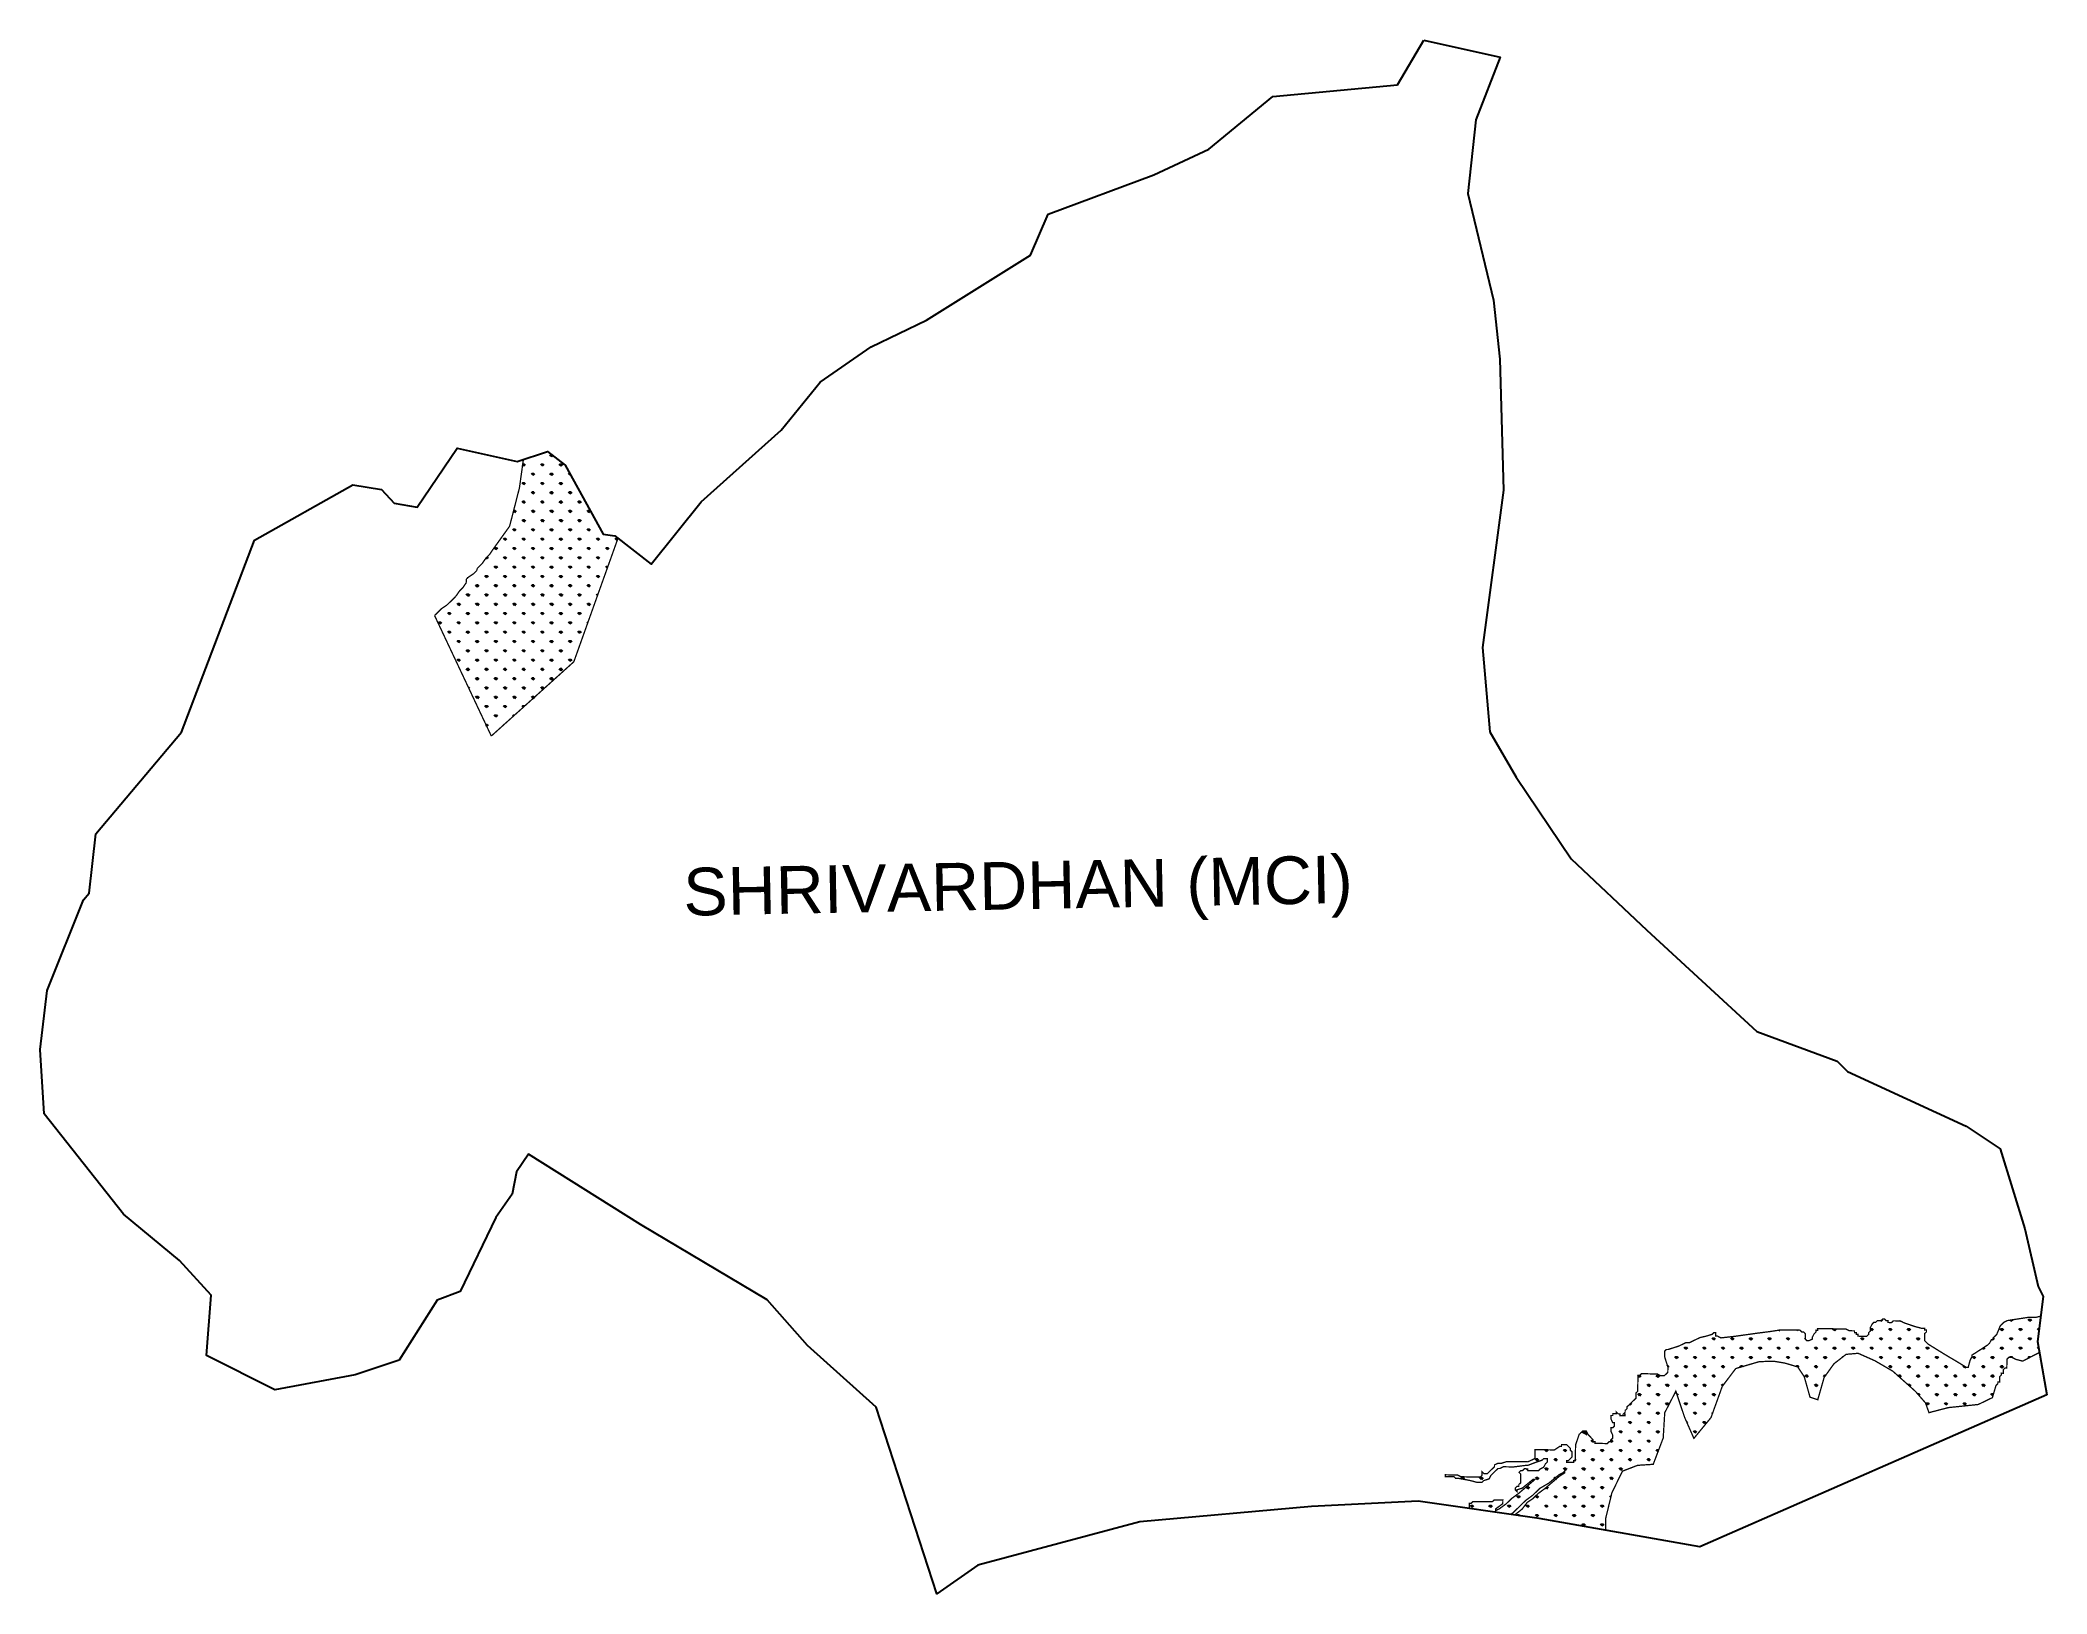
# Model space of a CAD drawing. Header units: metres. Extents: x 287290 to 291869, y 1996410 to 1999955.
import ezdxf

# ---------------------------------------------------------------- set-up
doc = ezdxf.new("R2010")
doc.units = ezdxf.units.M
doc.header["$MEASUREMENT"] = 0
for name, color, linetype in [('MANGROOVES', 112, 'Continuous'), ('village', 3, 'Continuous'), ('VILLAGE NAME', 250, 'Continuous')]:
    doc.layers.add(name, color=color, linetype=linetype)
doc.styles.get("Standard").update_dxf_attribs({"font": 'simplex.shx'})

msp = doc.modelspace()

# ---------------------------------------------------------------- hatches: boundary and pattern name
at = {"layer": 'MANGROOVES'}
h = msp.add_hatch(dxfattribs=at)
h.set_pattern_fill('GRASS', color=256, scale=30)
h.paths.add_polyline_path([(288608.4, 1998818.8), (288601.1, 1998824.5), (288574.9, 1998828), (288488, 1998985.7), (288447.3, 1999016.4), (288392.5, 1998998.6), (288383.5, 1998933.7), (288361.1, 1998846.2), (288323.1, 1998793.2), (288315, 1998781.3), (288306.9, 1998773.3), (288298.8, 1998761.4), (288294.8, 1998757.5), (288286.7, 1998749.5), (288286.7, 1998745.5), (288278.6, 1998737.6), (288266.6, 1998729.7), (288262.5, 1998725.8), (288262.5, 1998717.8), (288254.4, 1998705.9), (288246.3, 1998697.9), (288238.2, 1998686), (288222.1, 1998670.2), (288218, 1998666.2), (288206, 1998658.3), (288197.9, 1998650.4), (288193.9, 1998646.4), (288189.8, 1998642.5), (288319.3, 1998367.5), (288507.6, 1998536.9)])
h = msp.add_hatch(dxfattribs=at)
h.set_pattern_fill('GRASS', color=256, scale=30)
h.paths.add_polyline_path([(290996.8, 1996823.6), (291022.1, 1996872.7), (291042, 1996813.4), (291063.3, 1996765.1), (291102.4, 1996812.6), (291128, 1996883.6), (291158.8, 1996924.4), (291212.6, 1996940.2), (291245.6, 1996941.1), (291271.6, 1996936.7), (291300.3, 1996928.1), (291315.1, 1996905.9), (291328.3, 1996859.1), (291346, 1996853.3), (291360.4, 1996903.9), (291382.8, 1996935.2), (291410.6, 1996956.8), (291438.1, 1996959.2), (291476.3, 1996942.2), (291517.2, 1996918.4), (291568.8, 1996872.4), (291591.8, 1996846), (291599.7, 1996823.8), (291643.9, 1996835.3), (291712.1, 1996842.4), (291744.4, 1996858), (291752.7, 1996886), (291756.8, 1996889.9), (291756.9, 1996893.9), (291760.9, 1996893.9), (291761, 1996905.9), (291765.1, 1996909.8), (291765.1, 1996913.9), (291769.1, 1996913.8), (291769.2, 1996921.8), (291773.3, 1996925.8), (291777.3, 1996925.7), (291777.6, 1996945.8), (291781.6, 1996949.7), (291789.6, 1996949.6), (291797.6, 1996945.5), (291813.6, 1996941.3), (291852, 1996961.3), (291847.7, 1996986.3), (291854.9, 1997043.9), (291842.9, 1997041.1), (291826.9, 1997041.3), (291802.8, 1997037.6), (291778.7, 1997033.9), (291770.7, 1997030), (291766.6, 1997026), (291762.5, 1997022.1), (291754.3, 1997002.2), (291746.1, 1996994.3), (291746.1, 1996990.2), (291742.1, 1996990.3), (291738, 1996982.3), (291733.9, 1996978.4), (291721.8, 1996970.5), (291697.5, 1996954.8), (291697.5, 1996950.8), (291693.4, 1996942.8), (291689.2, 1996926.9), (291685.2, 1996926.9), (291665.3, 1996939.2), (291637.5, 1996955.6), (291597.7, 1996980.2), (291589.8, 1996988.3), (291590, 1997004.3), (291594.1, 1997008.3), (291594.1, 1997012.3), (291590.1, 1997012.3), (291590.2, 1997016.3), (291582.2, 1997016.4), (291566.2, 1997020.7), (291542.2, 1997029), (291534.3, 1997033.1), (291518.3, 1997033.3), (291514.2, 1997029.3), (291506.2, 1997029.5), (291506.2, 1997033.5), (291502.2, 1997033.5), (291498.3, 1997037.6), (291494.3, 1997037.6), (291490.2, 1997033.7), (291482.2, 1997033.8), (291478.1, 1997029.8), (291474.1, 1997029.9), (291470.1, 1997025.9), (291466, 1997018), (291465.9, 1997009.9), (291461.8, 1997006), (291461.8, 1997002), (291457.7, 1996998), (291437.7, 1996998.3), (291437.7, 1997002.3), (291433.7, 1997002.3), (291433.8, 1997006.4), (291429.8, 1997006.4), (291429.8, 1997010.4), (291417.8, 1997010.6), (291409.8, 1997014.7), (291345.7, 1997015.5), (291345.7, 1997011.5), (291341.7, 1997011.6), (291341.6, 1997007.6), (291337.6, 1997003.6), (291333.5, 1996995.6), (291333.4, 1996991.6), (291325.3, 1996987.7), (291321.3, 1996987.8), (291317.4, 1996991.8), (291317.5, 1997003.9), (291313.6, 1997007.9), (291309.6, 1997008), (291305.6, 1997012), (291261.5, 1997012.6), (291237.5, 1997008.9), (291209.4, 1997005.3), (291157.2, 1996998), (291125.1, 1996994.4), (291117.1, 1996998.5), (291113.1, 1996998.5), (291113.2, 1997006.5), (291109.2, 1997006.6), (291105.1, 1997002.6), (291093.1, 1996998.8), (291077, 1996995), (291052.8, 1996983.3), (291044.8, 1996983.4), (291028.7, 1996975.6), (291004.5, 1996967.9), (291000.5, 1996967.9), (290996.5, 1996964), (290996.3, 1996952), (291004, 1996927.8), (291003.8, 1996915.8), (290995.7, 1996907.9), (290987.7, 1996908), (290979.8, 1996912.1), (290943.7, 1996912.6), (290939.6, 1996908.6), (290935.6, 1996908.7), (290935.2, 1996872.6), (290931.1, 1996868.7), (290930.9, 1996856.6), (290926.9, 1996852.7), (290922.8, 1996848.7), (290914.7, 1996840.8), (290910.6, 1996836.9), (290910.6, 1996832.9), (290906.5, 1996828.9), (290906.5, 1996824.9), (290902.4, 1996820.9), (290906.4, 1996820.9), (290906.4, 1996816.9), (290894.4, 1996817), (290894.4, 1996821), (290890.4, 1996821.1), (290886.5, 1996825.2), (290886.4, 1996821.2), (290878.4, 1996821.3), (290878.3, 1996817.3), (290874.3, 1996817.3), (290874.2, 1996809.3), (290878.1, 1996801.2), (290882.1, 1996801.2), (290882, 1996793.2), (290878, 1996789.2), (290874, 1996789.3), (290873.9, 1996781.2), (290877.8, 1996773.2), (290877.7, 1996765.2), (290873.6, 1996761.2), (290873.5, 1996757.2), (290869.5, 1996757.3), (290865.5, 1996753.3), (290837.4, 1996753.7), (290837.5, 1996757.7), (290833.5, 1996757.7), (290833.5, 1996761.7), (290829.6, 1996765.8), (290825.6, 1996769.9), (290821.7, 1996773.9), (290817.8, 1996782), (290813.8, 1996782), (290813.7, 1996778), (290817.7, 1996778), (290817.7, 1996774), (290809.7, 1996778.1), (290813.7, 1996778), (290813.8, 1996782), (290809.8, 1996782.1), (290805.7, 1996778.1), (290801.6, 1996774.2), (290793.3, 1996750.2), (290792.8, 1996714.2), (290788.8, 1996714.2), (290788.8, 1996710.2), (290772.8, 1996710.4), (290772.8, 1996714.4), (290776.8, 1996714.4), (290780.9, 1996718.3), (290784.9, 1996722.3), (290785.1, 1996734.3), (290781.1, 1996738.4), (290781.2, 1996742.4), (290773.3, 1996750.5), (290761.3, 1996750.7), (290761.2, 1996746.6), (290757.2, 1996746.7), (290745.1, 1996738.8), (290701, 1996739.4), (290700.8, 1996719.4), (290684.6, 1996711.6), (290636.5, 1996712.2), (290624.5, 1996708.4), (290616.5, 1996708.5), (290608.4, 1996704.6), (290608.3, 1996700.6), (290592.1, 1996684.7), (290584.1, 1996684.8), (290580.1, 1996688.9), (290580, 1996680.9), (290576, 1996676.9), (290531.9, 1996677.5), (290524, 1996681.6), (290495.9, 1996682), (290495.9, 1996678), (290515.9, 1996677.7), (290519.8, 1996673.7), (290527.9, 1996673.6), (290551.8, 1996669.2), (290567.8, 1996665), (290579.8, 1996664.9), (290583.9, 1996668.8), (290596, 1996672.7), (290600.1, 1996680.6), (290604.1, 1996684.6), (290616.3, 1996696.4), (290620.3, 1996696.4), (290628.4, 1996700.3), (290652.4, 1996700), (290680.5, 1996703.6), (290684.5, 1996703.6), (290704.7, 1996711.3), (290716.7, 1996715.2), (290720.8, 1996719.1), (290728.8, 1996719), (290728.7, 1996711), (290724.6, 1996707.1), (290720.5, 1996699.1), (290712.5, 1996695.2), (290708.4, 1996691.2), (290684.4, 1996691.5), (290684.4, 1996695.6), (290676.4, 1996695.7), (290672.3, 1996691.7), (290668.3, 1996691.8), (290664.3, 1996687.8), (290668.2, 1996683.7), (290668, 1996663.7), (290663.9, 1996659.8), (290663.9, 1996655.7), (290659.9, 1996655.8), (290655.8, 1996651.8), (290655.7, 1996647.8), (290659.7, 1996643.8), (290659.7, 1996647.8), (290671.8, 1996651.6), (290696.1, 1996671.4), (290700.1, 1996671.3), (290696.1, 1996667.4), (290663.6, 1996639.7), (290647.5, 1996627.9), (290635.3, 1996616), (290619.1, 1996604.2), (290611, 1996600.3), (290611.1, 1996604.3), (290627.3, 1996616.2), (290627.4, 1996624.2), (290607.4, 1996624.4), (290603.3, 1996620.5), (290559.2, 1996621), (290555.2, 1996617.1), (290551.2, 1996617.1), (290551, 1996605.2), (290645.3, 1996591.6), (290651.1, 1996595.8), (290679.5, 1996623.5), (290695.6, 1996635.3), (290707.8, 1996647.2), (290711.9, 1996651.1), (290732.1, 1996662.9), (290756.4, 1996682.6), (290764.4, 1996686.5), (290768.5, 1996690.4), (290768.4, 1996686.4), (290756.3, 1996678.6), (290723.9, 1996651), (290707.7, 1996639.1), (290695.5, 1996627.3), (290683.4, 1996619.4), (290671.2, 1996603.6), (290654.2, 1996590.3), (290710, 1996582.2), (290861.8, 1996555.6), (290861.7, 1996581), (290876.3, 1996641.2), (290900.3, 1996690.3), (290934.8, 1996703.6), (290970.5, 1996705.9), (290993.3, 1996766)])

# ---------------------------------------------------------------- linework, layer by layer
at = {"color": 3, "flags": 128}
msp.add_lwpolyline([(290386.9, 1999852.9), (290447.2, 1999955.2)], dxfattribs=at)
at = {"layer": 'MANGROOVES', "const_width": 2.98}
for points in [[(288392.5, 1998998.6), (288383.5, 1998933.7)], [(288383.5, 1998933.7), (288361.1, 1998846.2)], [(288361.1, 1998846.2), (288323.1, 1998793.2)], [(288507.6, 1998536.9), (288608.2, 1998818.3)], [(288306.9, 1998773.3), (288298.8, 1998761.4)], [(288315, 1998781.3), (288306.9, 1998773.3)], [(288323.1, 1998793.2), (288315, 1998781.3)], [(288262.5, 1998717.8), (288254.4, 1998705.9)], [(288266.6, 1998729.7), (288262.5, 1998725.8)], [(288262.5, 1998725.8), (288262.5, 1998717.8)], [(288278.6, 1998737.6), (288266.6, 1998729.7)], [(288286.7, 1998745.5), (288278.6, 1998737.6)], [(288294.8, 1998757.5), (288286.7, 1998749.5)], [(288286.7, 1998749.5), (288286.7, 1998745.5)], [(288298.8, 1998761.4), (288294.8, 1998757.5)], [(288222.1, 1998670.2), (288218, 1998666.2)], [(288238.2, 1998686), (288222.1, 1998670.2)], [(288246.3, 1998697.9), (288238.2, 1998686)], [(288254.4, 1998705.9), (288246.3, 1998697.9)], [(288193.9, 1998646.4), (288189.8, 1998642.5)], [(288189.8, 1998642.5), (288319.3, 1998367.5)], [(288197.9, 1998650.4), (288193.9, 1998646.4)], [(288206, 1998658.3), (288197.9, 1998650.4)], [(288218, 1998666.2), (288206, 1998658.3)], [(288319.3, 1998367.5), (288507.6, 1998536.9)], [(291854.9, 1997043.9), (291842.9, 1997041.1), (291826.9, 1997041.3), (291802.8, 1997037.6), (291778.7, 1997033.9), (291770.7, 1997030), (291766.6, 1997026), (291762.5, 1997022.1), (291754.3, 1997002.2), (291746.1, 1996994.3), (291746.1, 1996990.2), (291742.1, 1996990.3), (291738, 1996982.3), (291733.9, 1996978.4), (291721.8, 1996970.5), (291697.5, 1996954.8), (291697.5, 1996950.8), (291693.4, 1996942.8), (291689.2, 1996926.9), (291685.2, 1996926.9), (291665.3, 1996939.2), (291637.5, 1996955.6), (291597.7, 1996980.2), (291589.8, 1996988.3), (291590, 1997004.3), (291594.1, 1997008.3), (291594.1, 1997012.3), (291590.1, 1997012.3), (291590.2, 1997016.3), (291582.2, 1997016.4), (291566.2, 1997020.7), (291542.2, 1997029), (291534.3, 1997033.1), (291518.3, 1997033.3), (291514.2, 1997029.3), (291506.2, 1997029.5), (291506.2, 1997033.5), (291502.2, 1997033.5), (291498.3, 1997037.6), (291494.3, 1997037.6), (291490.2, 1997033.7), (291482.2, 1997033.8), (291478.1, 1997029.8), (291474.1, 1997029.9), (291470.1, 1997025.9), (291466, 1997018), (291465.9, 1997009.9), (291461.8, 1997006), (291461.8, 1997002), (291457.7, 1996998), (291437.7, 1996998.3), (291437.7, 1997002.3), (291433.7, 1997002.3), (291433.8, 1997006.4), (291429.8, 1997006.4), (291429.8, 1997010.4), (291417.8, 1997010.6), (291409.8, 1997014.7), (291345.7, 1997015.5), (291345.7, 1997011.5), (291341.7, 1997011.6), (291341.6, 1997007.6), (291337.6, 1997003.6), (291333.5, 1996995.6), (291333.4, 1996991.6), (291325.3, 1996987.7), (291321.3, 1996987.8), (291317.4, 1996991.8), (291317.5, 1997003.9), (291313.6, 1997007.9), (291309.6, 1997008), (291305.6, 1997012), (291261.5, 1997012.6), (291237.5, 1997008.9), (291209.4, 1997005.3), (291157.2, 1996998), (291125.1, 1996994.4), (291117.1, 1996998.5), (291113.1, 1996998.5), (291113.2, 1997006.5), (291109.2, 1997006.6), (291105.1, 1997002.6), (291093.1, 1996998.8), (291077, 1996995), (291052.8, 1996983.3), (291044.8, 1996983.4), (291028.7, 1996975.6), (291004.5, 1996967.9), (291000.5, 1996967.9), (290996.5, 1996964), (290996.3, 1996952), (291004, 1996927.8), (291003.8, 1996915.8), (290995.7, 1996907.9), (290987.7, 1996908), (290979.8, 1996912.1), (290943.7, 1996912.6), (290939.6, 1996908.6), (290935.6, 1996908.7), (290935.2, 1996872.6), (290931.1, 1996868.7), (290930.9, 1996856.6), (290926.9, 1996852.7), (290922.8, 1996848.7), (290914.7, 1996840.8), (290910.6, 1996836.9), (290910.6, 1996832.9), (290906.5, 1996828.9), (290906.5, 1996824.9), (290902.4, 1996820.9), (290906.4, 1996820.9), (290906.4, 1996816.9), (290894.4, 1996817), (290894.4, 1996821), (290890.4, 1996821.1), (290886.5, 1996825.2), (290886.4, 1996821.2), (290878.4, 1996821.3), (290878.3, 1996817.3), (290874.3, 1996817.3), (290874.2, 1996809.3), (290878.1, 1996801.2), (290882.1, 1996801.2), (290882, 1996793.2), (290878, 1996789.2), (290874, 1996789.3), (290873.9, 1996781.2), (290877.8, 1996773.2), (290877.7, 1996765.2), (290873.6, 1996761.2), (290873.5, 1996757.2), (290869.5, 1996757.3), (290865.5, 1996753.3), (290837.4, 1996753.7), (290837.5, 1996757.7), (290833.5, 1996757.7), (290833.5, 1996761.7), (290829.6, 1996765.8), (290825.6, 1996769.9), (290821.7, 1996773.9), (290817.8, 1996782), (290813.8, 1996782), (290813.7, 1996778), (290817.7, 1996778), (290817.7, 1996774), (290809.7, 1996778.1), (290813.7, 1996778), (290813.8, 1996782), (290809.8, 1996782.1), (290805.7, 1996778.1), (290801.6, 1996774.2), (290793.3, 1996750.2), (290792.8, 1996714.2), (290788.8, 1996714.2), (290788.8, 1996710.2), (290772.8, 1996710.4), (290772.8, 1996714.4), (290776.8, 1996714.4), (290780.9, 1996718.3), (290784.9, 1996722.3), (290785.1, 1996734.3), (290781.1, 1996738.4), (290781.2, 1996742.4), (290773.3, 1996750.5), (290761.3, 1996750.7), (290761.2, 1996746.6), (290757.2, 1996746.7), (290745.1, 1996738.8), (290701, 1996739.4), (290700.8, 1996719.4), (290684.6, 1996711.6), (290636.5, 1996712.2), (290624.5, 1996708.4), (290616.5, 1996708.5), (290608.4, 1996704.6), (290608.3, 1996700.6), (290592.1, 1996684.7), (290584.1, 1996684.8), (290580.1, 1996688.9), (290580, 1996680.9), (290576, 1996676.9), (290531.9, 1996677.5), (290524, 1996681.6), (290495.9, 1996682), (290495.9, 1996678), (290515.9, 1996677.7), (290519.8, 1996673.7), (290527.9, 1996673.6), (290551.8, 1996669.2), (290567.8, 1996665), (290579.8, 1996664.9), (290583.9, 1996668.8), (290596, 1996672.7), (290600.1, 1996680.6), (290604.1, 1996684.6), (290616.3, 1996696.4), (290620.3, 1996696.4), (290628.4, 1996700.3), (290652.4, 1996700), (290680.5, 1996703.6), (290684.5, 1996703.6), (290704.7, 1996711.3), (290716.7, 1996715.2), (290720.8, 1996719.1), (290728.8, 1996719), (290728.7, 1996711), (290724.6, 1996707.1), (290720.5, 1996699.1), (290712.5, 1996695.2), (290708.4, 1996691.2), (290684.4, 1996691.5), (290684.4, 1996695.6), (290676.4, 1996695.7), (290672.3, 1996691.7), (290668.3, 1996691.8), (290664.3, 1996687.8), (290668.2, 1996683.7), (290668, 1996663.7), (290663.9, 1996659.8), (290663.9, 1996655.7), (290659.9, 1996655.8), (290655.8, 1996651.8), (290655.7, 1996647.8), (290659.7, 1996643.8), (290659.7, 1996647.8), (290671.8, 1996651.6), (290696.1, 1996671.4), (290700.1, 1996671.3), (290696.1, 1996667.4), (290663.6, 1996639.7), (290647.5, 1996627.9), (290635.3, 1996616), (290619.1, 1996604.2), (290611, 1996600.3), (290611.1, 1996604.3), (290627.3, 1996616.2), (290627.4, 1996624.2), (290607.4, 1996624.4), (290603.3, 1996620.5), (290559.2, 1996621), (290555.2, 1996617.1), (290551.2, 1996617.1), (290551, 1996605.1)], [(290861.8, 1996555.6), (290861.7, 1996581), (290876.3, 1996641.2), (290900.3, 1996690.3), (290934.8, 1996703.6), (290970.5, 1996705.9), (290993.3, 1996766), (290996.8, 1996823.6), (291022.1, 1996872.7), (291042, 1996813.4), (291063.3, 1996765.1), (291102.4, 1996812.6), (291128, 1996883.6), (291158.8, 1996924.4), (291212.6, 1996940.2), (291245.6, 1996941.1), (291271.6, 1996936.7), (291300.3, 1996928.1), (291315.1, 1996905.9), (291328.3, 1996859.1), (291346, 1996853.3), (291360.4, 1996903.9), (291382.8, 1996935.2), (291410.6, 1996956.8), (291438.1, 1996959.2), (291476.3, 1996942.2), (291517.2, 1996918.4), (291568.8, 1996872.4), (291591.8, 1996846), (291599.7, 1996823.8), (291643.9, 1996835.3), (291712.1, 1996842.4), (291744.4, 1996858), (291752.7, 1996886), (291756.8, 1996889.9), (291756.9, 1996893.9), (291760.9, 1996893.9), (291761, 1996905.9), (291765.1, 1996909.8), (291765.1, 1996913.9), (291769.1, 1996913.8), (291769.2, 1996921.8), (291773.3, 1996925.8), (291777.3, 1996925.7), (291777.6, 1996945.8), (291781.6, 1996949.7), (291789.6, 1996949.6), (291797.6, 1996945.5), (291813.6, 1996941.3), (291852, 1996961.3)], [(290645.5, 1996591.8), (290651.1, 1996595.8), (290679.5, 1996623.5), (290695.6, 1996635.3), (290707.8, 1996647.2), (290711.9, 1996651.1), (290732.1, 1996662.9), (290756.4, 1996682.6), (290764.4, 1996686.5), (290768.5, 1996690.4), (290768.4, 1996686.4), (290756.3, 1996678.6), (290723.9, 1996651), (290707.7, 1996639.1), (290695.5, 1996627.3), (290683.4, 1996619.4), (290671.2, 1996603.6), (290654.2, 1996590.3)]]:
    msp.add_lwpolyline(points, dxfattribs=at)
at = {"layer": 'village', "color": 3}
for points in [[(290447.2, 1999955.2, 0), (290621.1, 1999916.1, 0), (290566.1, 1999773.1, 0), (290547.8, 1999605.5, 0), (290606.1, 1999361.9, 0), (290620.4, 1999227.4, 0), (290628.8, 1998928.7, 0), (290580.7, 1998569.1, 0), (290597.9, 1998376.7, 0), (290657.7, 1998273.8, 0), (290783.1, 1998087.4, 0), (290956.1, 1997924.2, 0), (291207.3, 1997693.5, 0), (291390.1, 1997626, 0), (291413.6, 1997602.3, 0), (291684.6, 1997477.3, 0), (291762.5, 1997425.5, 0), (291818.7, 1997243.3, 0), (291848.8, 1997111.3, 0), (291860.6, 1997088.7, 0), (291847.7, 1996986.3, 0), (291868.7, 1996864.8, 0)], [(291868.7, 1996864.8, 0), (291076.9, 1996518, 0), (290710, 1996582.2, 0), (290434.2, 1996622.2, 0), (290190.7, 1996609.5, 0), (289799, 1996574.4, 0), (289429.1, 1996475.9, 0), (289336, 1996410.4, 0), (289197.6, 1996836, 0), (289040.6, 1996977.1, 0), (288948.7, 1997081.2, 0), (288659.7, 1997253.1, 0), (288404.4, 1997413.4, 0), (288376.9, 1997373.3, 0), (288366.9, 1997322.6, 0), (288329.6, 1997269.4, 0), (288248.5, 1997100, 0), (288195.8, 1997080.6, 0), (288109.1, 1996943.2, 0), (288008.8, 1996909.9, 0), (287825.5, 1996875.9, 0), (287669.2, 1996954.4, 0), (287679.8, 1997091.5, 0), (287607.9, 1997171, 0), (287479.8, 1997276.3, 0), (287299.2, 1997505.4, 0), (287289.9, 1997652.5, 0), (287305.9, 1997787, 0), (287388.7, 1997994.1, 0), (287401.5, 1998008.7, 0), (287416.9, 1998144.6, 0), (287612.2, 1998376, 0), (287779, 1998814.6, 0), (288003.2, 1998940.4, 0), (288069.1, 1998930, 0), (288097.4, 1998898.4, 0), (288149.9, 1998889.4, 0), (288241.2, 1999023.9, 0), (288378.3, 1998993.9, 0), (288447.3, 1999016.4, 0), (288488, 1998985.7, 0), (288574.9, 1998828, 0), (288601.1, 1998824.5, 0), (288684.1, 1998759.6, 0), (288797.8, 1998901.7, 0), (288980.6, 1999065.6, 0), (289069.8, 1999175.1, 0), (289186.3, 1999255.2, 0), (289312.4, 1999316.4, 0), (289549.9, 1999464.5, 0), (289589.9, 1999558.2, 0), (289831.2, 1999647.8, 0), (289956.9, 1999706.6, 0), (290102.4, 1999826.8, 0), (290386.9, 1999852.9, 0)]]:
    msp.add_polyline3d(points, dxfattribs=at)

# ---------------------------------------------------------------- texts
at = {"layer": 'VILLAGE NAME', "insert": (288756.3, 1998066.2), "char_height": 108.748, "attachment_point": 1, "rotation": 1.1028}
msp.add_mtext_dynamic_manual_height_columns('{\\fArial|b0|i0|c0|p34;SHRIVARDHAN (MCI)}', width=1571.314, gutter_width=543.7, heights=[0], dxfattribs=at)

doc.saveas('drawing.dxf')
